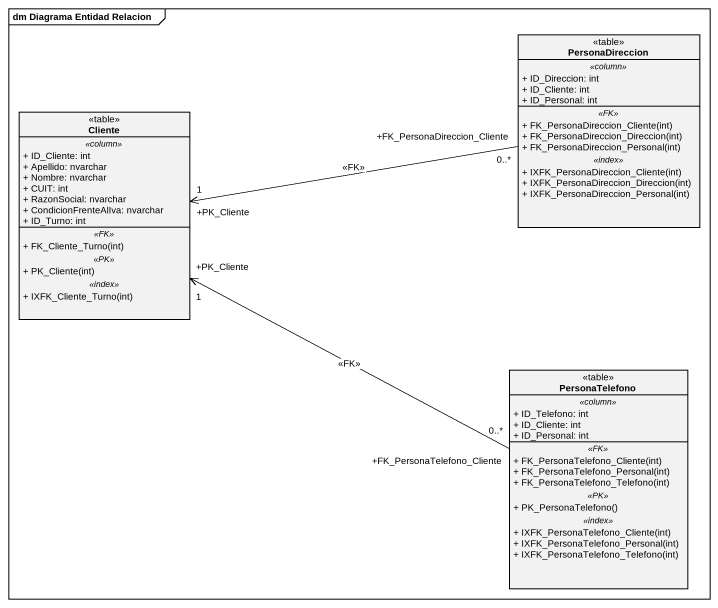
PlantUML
@startuml
mainframe dm Diagrama Entidad Relacion
hide circle
hide empty members
skinparam classAttributeIconSize 0
class PersonaDireccion <<table>> {
  .. <<column>> ..
  + ID_Direccion: int
  + ID_Cliente: int
  + ID_Personal: int
  .. <<FK>> ..
  + FK_PersonaDireccion_Cliente(int)
  + FK_PersonaDireccion_Direccion(int)
  + FK_PersonaDireccion_Personal(int)
  .. <<index>> ..
  + IXFK_PersonaDireccion_Cliente(int)
  + IXFK_PersonaDireccion_Direccion(int)
  + IXFK_PersonaDireccion_Personal(int)
}
class Cliente <<table>> {
  .. <<column>> ..
  + ID_Cliente: int
  + Apellido: nvarchar
  + Nombre: nvarchar
  + CUIT: int
  + RazonSocial: nvarchar
  + CondicionFrenteAlIva: nvarchar
  + ID_Turno: int
  .. <<FK>> ..
  + FK_Cliente_Turno(int)
  .. <<PK>> ..
  + PK_Cliente(int)
  .. <<index>> ..
  + IXFK_Cliente_Turno(int)
}
class PersonaTelefono <<table>> {
  .. <<column>> ..
  + ID_Telefono: int
  + ID_Cliente: int
  + ID_Personal: int
  .. <<FK>> ..
  + FK_PersonaTelefono_Cliente(int)
  + FK_PersonaTelefono_Personal(int)
  + FK_PersonaTelefono_Telefono(int)
  .. <<PK>> ..
  + PK_PersonaTelefono()
  .. <<index>> ..
  + IXFK_PersonaTelefono_Cliente(int)
  + IXFK_PersonaTelefono_Personal(int)
  + IXFK_PersonaTelefono_Telefono(int)
}
PersonaDireccion "+FK_PersonaDireccion_Cliente\n0..*" -left-> "+PK_Cliente\n1" Cliente : <<FK>>
PersonaTelefono "+FK_PersonaTelefono_Cliente\n0..*" -left-> "+PK_Cliente\n1" Cliente : <<FK>>
@enduml
